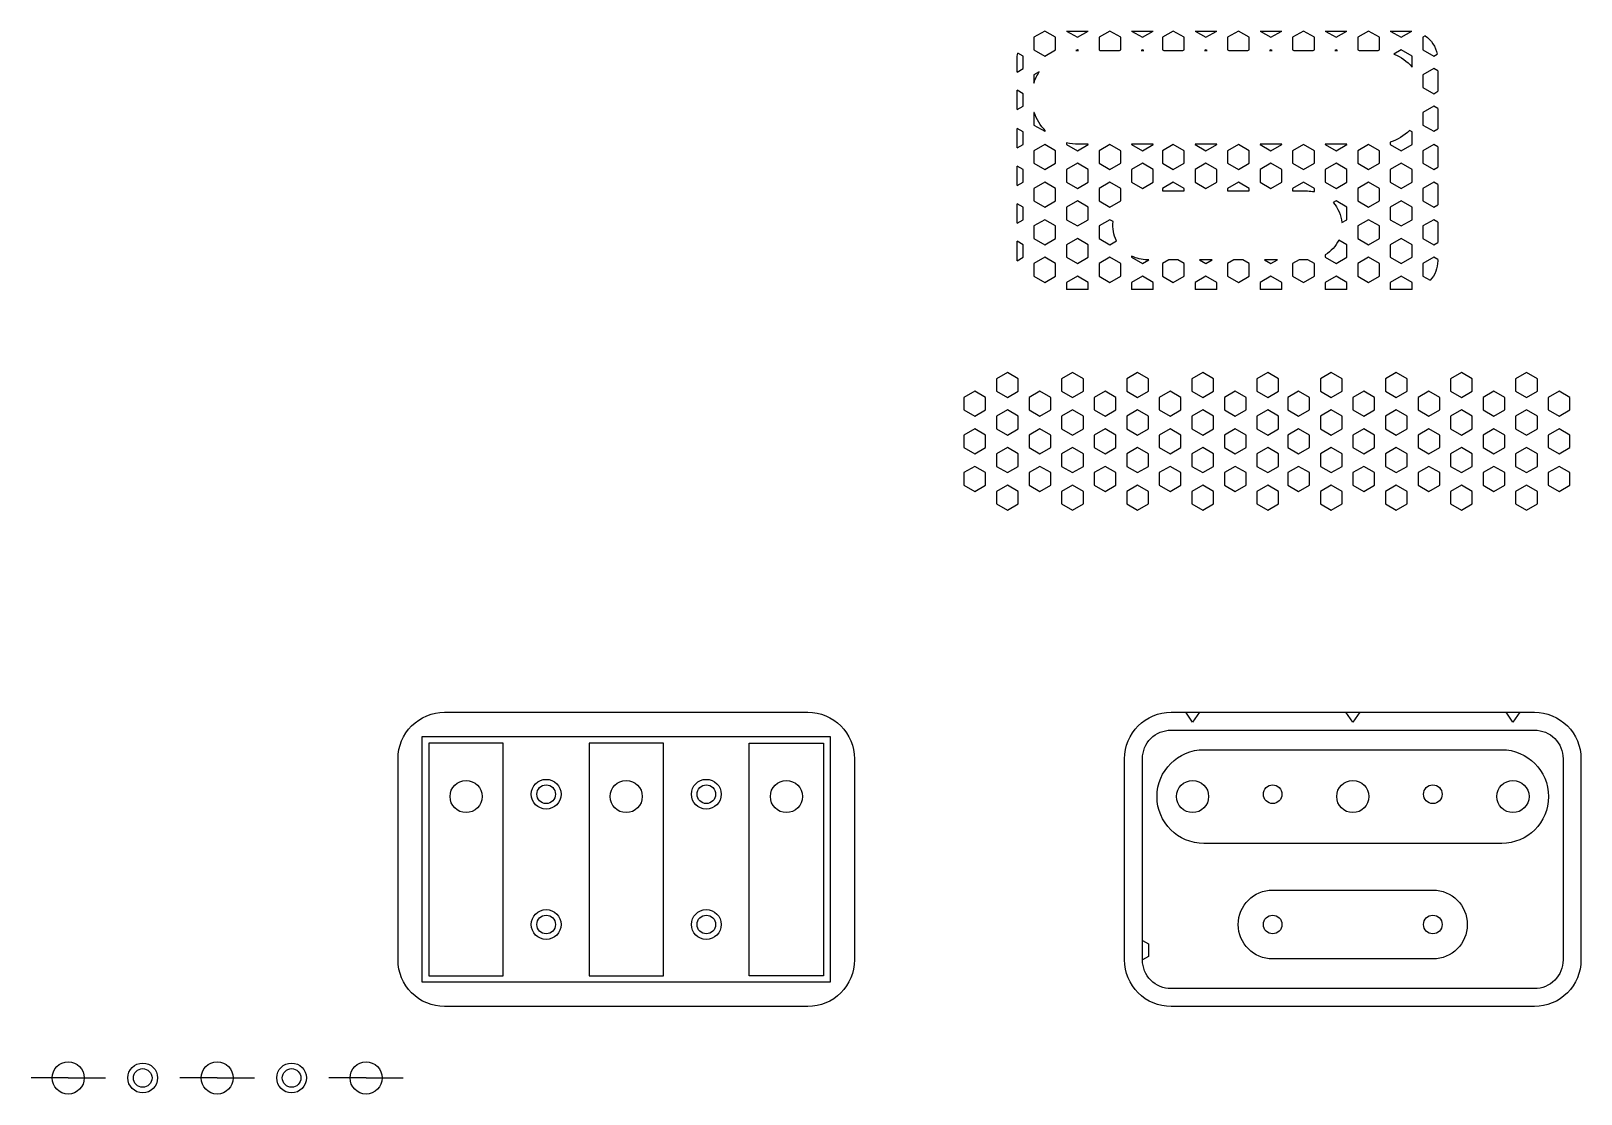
# Model space of a CAD drawing. Header units: millimetres. Extents: x 6 to 339, y 18 to 247.
import ezdxf

# ---------------------------------------------------------------- set-up
doc = ezdxf.new("R2010")
doc.units = ezdxf.units.MM
doc.header["$MEASUREMENT"] = 0
doc.layers.add('Solid Markings', color=7, linetype='Continuous', true_color=0xf8ce8b)

msp = doc.modelspace()

# ---------------------------------------------------------------- linework, layer by layer
for p, q in [((13.66, 21.66), (5.66, 21.66)), ((13.66, 21.66), (21.66, 21.66)), ((45.66, 21.66), (37.66, 21.66)), ((45.66, 21.66), (53.66, 21.66)), ((77.66, 21.66), (69.66, 21.66)), ((77.66, 21.66), (85.66, 21.66))]:
    msp.add_line(p, q)
for points in [[(225.84, 245.29), (223.51, 246.63), (221.18, 245.29), (221.18, 242.6), (223.51, 241.25), (225.84, 242.6)], [(225.84, 220.9), (223.51, 222.25), (221.18, 220.9), (221.18, 218.21), (223.51, 216.86), (225.84, 218.21)], [(239.83, 220.9), (237.5, 222.25), (235.17, 220.9), (235.17, 218.21), (237.5, 216.86), (239.83, 218.21)], [(253.46, 220.9), (251.13, 222.25), (248.8, 220.9), (248.8, 218.21), (251.13, 216.86), (253.46, 218.21)], [(267.45, 220.9), (265.12, 222.25), (262.79, 220.9), (262.79, 218.21), (265.12, 216.86), (267.45, 218.21)], [(281.44, 220.9), (279.11, 222.25), (276.78, 220.9), (276.78, 218.21), (279.11, 216.86), (281.44, 218.21)], [(295.43, 220.9), (293.1, 222.25), (290.77, 220.9), (290.77, 218.21), (293.1, 216.86), (295.43, 218.21)], [(232.84, 216.86), (230.51, 218.21), (228.18, 216.86), (228.18, 214.17), (230.51, 212.83), (232.84, 214.17)], [(246.83, 216.86), (244.5, 218.21), (242.17, 216.86), (242.17, 214.17), (244.5, 212.83), (246.83, 214.17)], [(260.46, 216.86), (258.13, 218.21), (255.8, 216.86), (255.8, 214.17), (258.13, 212.83), (260.46, 214.17)], [(274.45, 216.86), (272.12, 218.21), (269.79, 216.86), (269.79, 214.17), (272.12, 212.83), (274.45, 214.17)], [(288.44, 216.86), (286.11, 218.21), (283.78, 216.86), (283.78, 214.17), (286.11, 212.83), (288.44, 214.17)], [(302.43, 216.86), (300.1, 218.21), (297.77, 216.86), (297.77, 214.17), (300.1, 212.83), (302.43, 214.17)], [(225.84, 212.83), (223.51, 214.17), (221.18, 212.83), (221.18, 210.13), (223.51, 208.79), (225.84, 210.13)], [(239.83, 212.83), (237.5, 214.17), (235.17, 212.83), (235.17, 210.13), (237.5, 208.79), (239.83, 210.13)], [(295.43, 212.83), (293.1, 214.17), (290.77, 212.83), (290.77, 210.13), (293.1, 208.79), (295.43, 210.13)], [(232.84, 208.79), (230.51, 210.13), (228.18, 208.79), (228.18, 206.09), (230.51, 204.75), (232.84, 206.09)], [(302.43, 208.79), (300.1, 210.13), (297.77, 208.79), (297.77, 206.09), (300.1, 204.75), (302.43, 206.09)], [(225.84, 204.75), (223.51, 206.09), (221.18, 204.75), (221.18, 202.06), (223.51, 200.71), (225.84, 202.06)], [(295.43, 204.75), (293.1, 206.09), (290.77, 204.75), (290.77, 202.06), (293.1, 200.71), (295.43, 202.06)], [(232.84, 200.71), (230.51, 202.06), (228.18, 200.71), (228.18, 198.02), (230.51, 196.67), (232.84, 198.02)], [(302.43, 200.71), (300.1, 202.06), (297.77, 200.71), (297.77, 198.02), (300.1, 196.67), (302.43, 198.02)], [(225.84, 196.67), (223.51, 198.02), (221.18, 196.67), (221.18, 193.98), (223.51, 192.63), (225.84, 193.98)], [(239.83, 196.67), (237.5, 198.02), (235.17, 196.67), (235.17, 193.98), (237.5, 192.63), (239.83, 193.98)], [(295.43, 196.67), (293.1, 198.02), (290.77, 196.67), (290.77, 193.98), (293.1, 192.63), (295.43, 193.98)], [(217.81, 171.93), (215.48, 173.28), (213.15, 171.93), (213.15, 169.24), (215.48, 167.9), (217.81, 169.24)], [(231.8, 171.93), (229.47, 173.28), (227.14, 171.93), (227.14, 169.24), (229.47, 167.9), (231.8, 169.24)], [(245.79, 171.93), (243.46, 173.28), (241.13, 171.93), (241.13, 169.24), (243.46, 167.9), (245.79, 169.24)], [(259.78, 171.93), (257.45, 173.28), (255.11, 171.93), (255.11, 169.24), (257.45, 167.9), (259.78, 169.24)], [(273.77, 171.93), (271.44, 173.28), (269.1, 171.93), (269.1, 169.24), (271.44, 167.9), (273.77, 169.24)], [(287.4, 171.93), (285.07, 173.28), (282.74, 171.93), (282.74, 169.24), (285.07, 167.9), (287.4, 169.24)], [(301.39, 171.93), (299.06, 173.28), (296.72, 171.93), (296.72, 169.24), (299.06, 167.9), (301.39, 169.24)], [(315.38, 171.93), (313.05, 173.28), (310.71, 171.93), (310.71, 169.24), (313.05, 167.9), (315.38, 169.24)], [(329.37, 171.93), (327.04, 173.28), (324.7, 171.93), (324.7, 169.24), (327.04, 167.9), (329.37, 169.24)], [(210.81, 167.9), (208.48, 169.24), (206.15, 167.9), (206.15, 165.2), (208.48, 163.86), (210.81, 165.2)], [(224.8, 167.9), (222.47, 169.24), (220.14, 167.9), (220.14, 165.2), (222.47, 163.86), (224.8, 165.2)], [(238.79, 167.9), (236.46, 169.24), (234.13, 167.9), (234.13, 165.2), (236.46, 163.86), (238.79, 165.2)], [(252.78, 167.9), (250.45, 169.24), (248.12, 167.9), (248.12, 165.2), (250.45, 163.86), (252.78, 165.2)], [(266.77, 167.9), (264.44, 169.24), (262.11, 167.9), (262.11, 165.2), (264.44, 163.86), (266.77, 165.2)], [(280.4, 167.9), (278.07, 169.24), (275.74, 167.9), (275.74, 165.2), (278.07, 163.86), (280.4, 165.2)], [(294.39, 167.9), (292.06, 169.24), (289.73, 167.9), (289.73, 165.2), (292.06, 163.86), (294.39, 165.2)], [(308.38, 167.9), (306.05, 169.24), (303.72, 167.9), (303.72, 165.2), (306.05, 163.86), (308.38, 165.2)], [(322.37, 167.9), (320.04, 169.24), (317.71, 167.9), (317.71, 165.2), (320.04, 163.86), (322.37, 165.2)], [(336.36, 167.9), (334.03, 169.24), (331.7, 167.9), (331.7, 165.2), (334.03, 163.86), (336.36, 165.2)], [(217.81, 163.86), (215.48, 165.2), (213.15, 163.86), (213.15, 161.17), (215.48, 159.82), (217.81, 161.17)], [(231.8, 163.86), (229.47, 165.2), (227.14, 163.86), (227.14, 161.17), (229.47, 159.82), (231.8, 161.17)], [(245.79, 163.86), (243.46, 165.2), (241.13, 163.86), (241.13, 161.17), (243.46, 159.82), (245.79, 161.17)], [(259.78, 163.86), (257.45, 165.2), (255.11, 163.86), (255.11, 161.17), (257.45, 159.82), (259.78, 161.17)], [(273.77, 163.86), (271.44, 165.2), (269.1, 163.86), (269.1, 161.17), (271.44, 159.82), (273.77, 161.17)], [(287.4, 163.86), (285.07, 165.2), (282.74, 163.86), (282.74, 161.17), (285.07, 159.82), (287.4, 161.17)], [(301.39, 163.86), (299.06, 165.2), (296.72, 163.86), (296.72, 161.17), (299.06, 159.82), (301.39, 161.17)], [(315.38, 163.86), (313.05, 165.2), (310.71, 163.86), (310.71, 161.17), (313.05, 159.82), (315.38, 161.17)], [(329.37, 163.86), (327.04, 165.2), (324.7, 163.86), (324.7, 161.17), (327.04, 159.82), (329.37, 161.17)], [(210.81, 159.82), (208.48, 161.17), (206.15, 159.82), (206.15, 157.13), (208.48, 155.78), (210.81, 157.13)], [(224.8, 159.82), (222.47, 161.17), (220.14, 159.82), (220.14, 157.13), (222.47, 155.78), (224.8, 157.13)], [(238.79, 159.82), (236.46, 161.17), (234.13, 159.82), (234.13, 157.13), (236.46, 155.78), (238.79, 157.13)], [(252.78, 159.82), (250.45, 161.17), (248.12, 159.82), (248.12, 157.13), (250.45, 155.78), (252.78, 157.13)], [(266.77, 159.82), (264.44, 161.17), (262.11, 159.82), (262.11, 157.13), (264.44, 155.78), (266.77, 157.13)], [(280.4, 159.82), (278.07, 161.17), (275.74, 159.82), (275.74, 157.13), (278.07, 155.78), (280.4, 157.13)], [(294.39, 159.82), (292.06, 161.17), (289.73, 159.82), (289.73, 157.13), (292.06, 155.78), (294.39, 157.13)], [(308.38, 159.82), (306.05, 161.17), (303.72, 159.82), (303.72, 157.13), (306.05, 155.78), (308.38, 157.13)], [(322.37, 159.82), (320.04, 161.17), (317.71, 159.82), (317.71, 157.13), (320.04, 155.78), (322.37, 157.13)], [(336.36, 159.82), (334.03, 161.17), (331.7, 159.82), (331.7, 157.13), (334.03, 155.78), (336.36, 157.13)], [(217.81, 155.78), (215.48, 157.13), (213.15, 155.78), (213.15, 153.09), (215.48, 151.74), (217.81, 153.09)], [(231.8, 155.78), (229.47, 157.13), (227.14, 155.78), (227.14, 153.09), (229.47, 151.74), (231.8, 153.09)], [(245.79, 155.78), (243.46, 157.13), (241.13, 155.78), (241.13, 153.09), (243.46, 151.74), (245.79, 153.09)], [(259.78, 155.78), (257.45, 157.13), (255.11, 155.78), (255.11, 153.09), (257.45, 151.74), (259.78, 153.09)], [(273.77, 155.78), (271.44, 157.13), (269.1, 155.78), (269.1, 153.09), (271.44, 151.74), (273.77, 153.09)], [(287.4, 155.78), (285.07, 157.13), (282.74, 155.78), (282.74, 153.09), (285.07, 151.74), (287.4, 153.09)], [(301.39, 155.78), (299.06, 157.13), (296.72, 155.78), (296.72, 153.09), (299.06, 151.74), (301.39, 153.09)], [(315.38, 155.78), (313.05, 157.13), (310.71, 155.78), (310.71, 153.09), (313.05, 151.74), (315.38, 153.09)], [(329.37, 155.78), (327.04, 157.13), (324.7, 155.78), (324.7, 153.09), (327.04, 151.74), (329.37, 153.09)], [(210.81, 151.74), (208.48, 153.09), (206.15, 151.74), (206.15, 149.05), (208.48, 147.7), (210.81, 149.05)], [(224.8, 151.74), (222.47, 153.09), (220.14, 151.74), (220.14, 149.05), (222.47, 147.7), (224.8, 149.05)], [(238.79, 151.74), (236.46, 153.09), (234.13, 151.74), (234.13, 149.05), (236.46, 147.7), (238.79, 149.05)], [(252.78, 151.74), (250.45, 153.09), (248.12, 151.74), (248.12, 149.05), (250.45, 147.7), (252.78, 149.05)], [(266.77, 151.74), (264.44, 153.09), (262.11, 151.74), (262.11, 149.05), (264.44, 147.7), (266.77, 149.05)], [(280.4, 151.74), (278.07, 153.09), (275.74, 151.74), (275.74, 149.05), (278.07, 147.7), (280.4, 149.05)], [(294.39, 151.74), (292.06, 153.09), (289.73, 151.74), (289.73, 149.05), (292.06, 147.7), (294.39, 149.05)], [(308.38, 151.74), (306.05, 153.09), (303.72, 151.74), (303.72, 149.05), (306.05, 147.7), (308.38, 149.05)], [(322.37, 151.74), (320.04, 153.09), (317.71, 151.74), (317.71, 149.05), (320.04, 147.7), (322.37, 149.05)], [(336.36, 151.74), (334.03, 153.09), (331.7, 151.74), (331.7, 149.05), (334.03, 147.7), (336.36, 149.05)], [(217.81, 147.7), (215.48, 149.05), (213.15, 147.7), (213.15, 145.01), (215.48, 143.67), (217.81, 145.01)], [(231.8, 147.7), (229.47, 149.05), (227.14, 147.7), (227.14, 145.01), (229.47, 143.67), (231.8, 145.01)], [(245.79, 147.7), (243.46, 149.05), (241.13, 147.7), (241.13, 145.01), (243.46, 143.67), (245.79, 145.01)], [(259.78, 147.7), (257.45, 149.05), (255.11, 147.7), (255.11, 145.01), (257.45, 143.67), (259.78, 145.01)], [(273.77, 147.7), (271.44, 149.05), (269.1, 147.7), (269.1, 145.01), (271.44, 143.67), (273.77, 145.01)], [(287.4, 147.7), (285.07, 149.05), (282.74, 147.7), (282.74, 145.01), (285.07, 143.67), (287.4, 145.01)], [(301.39, 147.7), (299.06, 149.05), (296.72, 147.7), (296.72, 145.01), (299.06, 143.67), (301.39, 145.01)], [(315.38, 147.7), (313.05, 149.05), (310.71, 147.7), (310.71, 145.01), (313.05, 143.67), (315.38, 145.01)], [(329.37, 147.7), (327.04, 149.05), (324.7, 147.7), (324.7, 145.01), (327.04, 143.67), (329.37, 145.01)], [(89.73, 95.05), (177.41, 95.05), (177.41, 42.21), (89.73, 42.21)], [(91.15, 43.63), (107.15, 43.63), (107.15, 93.63), (91.15, 93.63)], [(125.57, 43.63), (141.57, 43.63), (141.57, 93.63), (125.57, 93.63)], [(175.99, 43.63), (159.99, 43.63), (159.99, 93.63), (175.99, 93.63)]]:
    msp.add_lwpolyline(points, close=True)
for points in [[(228.18, 246.64), (232.84, 246.64)], [(228.18, 246.64), (228.18, 246.63), (230.51, 245.29), (232.84, 246.63), (232.84, 246.64)], [(239.56, 242.44), (239.83, 242.6), (239.83, 245.29), (237.5, 246.63), (235.17, 245.29), (235.17, 242.6), (235.45, 242.44)], [(242.17, 246.64), (246.83, 246.64)], [(242.17, 246.64), (242.17, 246.63), (244.5, 245.29), (246.83, 246.63), (246.83, 246.64)], [(253.19, 242.44), (253.46, 242.6), (253.46, 245.29), (251.13, 246.63), (248.8, 245.29), (248.8, 242.6), (249.08, 242.44)], [(255.8, 246.64), (260.46, 246.64)], [(255.8, 246.64), (255.8, 246.63), (258.13, 245.29), (260.46, 246.63), (260.46, 246.64)], [(267.18, 242.44), (267.45, 242.6), (267.45, 245.29), (265.12, 246.63), (262.79, 245.29), (262.79, 242.6), (263.07, 242.44)], [(269.79, 246.64), (274.45, 246.64)], [(269.79, 246.64), (269.79, 246.63), (272.12, 245.29), (274.45, 246.63), (274.45, 246.64)], [(281.17, 242.44), (281.44, 242.6), (281.44, 245.29), (279.11, 246.63), (276.78, 245.29), (276.78, 242.6), (277.06, 242.44)], [(283.78, 246.64), (288.44, 246.64)], [(283.78, 246.64), (283.78, 246.63), (286.11, 245.29), (288.44, 246.63), (288.44, 246.64)], [(295.14, 242.43), (295.43, 242.6), (295.43, 245.29), (293.1, 246.63), (290.77, 245.29), (290.77, 242.6), (291.05, 242.44)], [(297.77, 246.64), (297.77, 246.63), (300.1, 245.29), (302.39, 246.61)], [(305.26, 245.58), (304.76, 245.29), (304.76, 242.6), (307.09, 241.25), (307.85, 241.68)], [(217.57, 237.82), (218.85, 238.56), (218.85, 241.25), (217.73, 241.9)], [(230.79, 242.44), (230.51, 242.6), (230.2, 242.42)], [(235.45, 242.44), (239.56, 242.44)], [(244.78, 242.44), (244.5, 242.6), (244.22, 242.44)], [(244.22, 242.44), (244.78, 242.44)], [(249.08, 242.44), (253.19, 242.44)], [(258.41, 242.44), (258.13, 242.6), (257.85, 242.44)], [(257.85, 242.44), (258.41, 242.44)], [(263.07, 242.44), (267.18, 242.44)], [(272.4, 242.44), (272.12, 242.6), (271.84, 242.44)], [(271.84, 242.44), (272.4, 242.44)], [(277.06, 242.44), (281.17, 242.44)], [(286.39, 242.44), (286.11, 242.6), (285.83, 242.44)], [(285.83, 242.44), (286.39, 242.44)], [(302.43, 238.9), (302.43, 241.25), (300.1, 242.6), (298.54, 241.7)], [(222.34, 237.88), (221.18, 237.21), (221.18, 235.45)], [(307.96, 238.05), (307.09, 238.56), (304.76, 237.21), (304.76, 234.52), (307.09, 233.17), (307.96, 233.68)], [(307.96, 238.05), (307.96, 233.68)], [(217.57, 229.74), (217.57, 233.91)], [(217.57, 229.74), (218.85, 230.48), (218.85, 233.17), (217.57, 233.91)], [(307.96, 229.98), (307.09, 230.48), (304.76, 229.13), (304.76, 226.44), (307.09, 225.1), (307.96, 225.6)], [(307.96, 229.98), (307.96, 225.6)], [(221.22, 229.16), (221.18, 229.13), (221.18, 226.44), (223.51, 225.1), (223.69, 225.2)], [(217.57, 221.51), (217.57, 225.68)], [(217.57, 221.51), (218.85, 222.25), (218.85, 224.94), (217.57, 225.68)], [(297.77, 222.75), (297.77, 222.25), (300.1, 220.9), (302.43, 222.25), (302.43, 224.94), (301.89, 225.25)], [(228.18, 222.63), (228.18, 222.25), (230.51, 220.9), (232.84, 222.25), (232.84, 222.3)], [(246.83, 222.3), (242.17, 222.3)], [(242.17, 222.3), (242.17, 222.25), (244.5, 220.9), (246.83, 222.25), (246.83, 222.3)], [(260.46, 222.3), (255.8, 222.3)], [(255.8, 222.3), (255.8, 222.25), (258.13, 220.9), (260.46, 222.25), (260.46, 222.3)], [(274.45, 222.3), (269.79, 222.3)], [(269.79, 222.3), (269.79, 222.25), (272.12, 220.9), (274.45, 222.25), (274.45, 222.3)], [(288.44, 222.3), (283.78, 222.3)], [(283.78, 222.3), (283.78, 222.25), (286.11, 220.9), (288.44, 222.25), (288.44, 222.3)], [(307.96, 221.75), (307.09, 222.25), (304.76, 220.9), (304.76, 218.21), (307.09, 216.86), (307.96, 217.37)], [(307.96, 221.75), (307.96, 217.37)], [(217.57, 213.43), (217.57, 217.6)], [(217.57, 213.43), (218.85, 214.17), (218.85, 216.86), (217.57, 217.6)], [(253.46, 212.27), (253.46, 212.83), (251.13, 214.17), (248.8, 212.83), (248.8, 212.27)], [(267.45, 212.27), (267.45, 212.83), (265.12, 214.17), (262.79, 212.83), (262.79, 212.27)], [(281.44, 212.12), (281.44, 212.83), (279.11, 214.17), (276.78, 212.83), (276.78, 212.27)], [(307.96, 213.67), (307.09, 214.17), (304.76, 212.83), (304.76, 210.13), (307.09, 208.79), (307.96, 209.29)], [(307.96, 213.67), (307.96, 209.29)], [(248.8, 212.27), (253.46, 212.27)], [(262.79, 212.27), (267.45, 212.27)], [(287.35, 205.47), (288.44, 206.09), (288.44, 208.79), (286.11, 210.13), (285.5, 209.78)], [(217.57, 205.35), (217.57, 209.53)], [(217.57, 205.35), (218.85, 206.09), (218.85, 208.79), (217.57, 209.53)], [(238.2, 205.69), (237.5, 206.09), (235.17, 204.75), (235.17, 202.06), (237.5, 200.71), (238.94, 201.54)], [(307.96, 205.59), (307.09, 206.09), (304.76, 204.75), (304.76, 202.06), (307.09, 200.71), (307.96, 201.21)], [(307.96, 205.59), (307.96, 201.21)], [(217.57, 197.25), (217.57, 201.45)], [(217.57, 197.28), (218.85, 198.02), (218.85, 200.71), (217.57, 201.45)], [(283.78, 198.52), (283.78, 198.02), (286.11, 196.67), (288.44, 198.02), (288.44, 200.71), (286.68, 201.73)], [(242.17, 198.29), (242.17, 198.02), (244.5, 196.67), (245.87, 197.47)], [(250.18, 197.47), (248.8, 196.67), (248.8, 193.98), (251.13, 192.63), (253.46, 193.98), (253.46, 196.67), (252.09, 197.47)], [(252.09, 197.47), (250.18, 197.47)], [(259.5, 197.47), (256.75, 197.47)], [(256.75, 197.47), (258.13, 196.67), (259.5, 197.47)], [(264.17, 197.47), (262.79, 196.67), (262.79, 193.98), (265.12, 192.63), (267.45, 193.98), (267.45, 196.67), (266.08, 197.47)], [(266.08, 197.47), (264.17, 197.47)], [(273.49, 197.47), (270.74, 197.47)], [(270.74, 197.47), (272.12, 196.67), (273.49, 197.47)], [(278.16, 197.47), (276.78, 196.67), (276.78, 193.98), (279.11, 192.63), (281.44, 193.98), (281.44, 196.67), (280.07, 197.47)], [(307.96, 197.51), (307.09, 198.02), (304.76, 196.67), (304.76, 193.98), (306.33, 193.07)], [(232.84, 191.09), (232.84, 192.63), (230.51, 193.98), (228.18, 192.63), (228.18, 191.09)], [(246.83, 191.09), (246.83, 192.63), (244.5, 193.98), (242.17, 192.63), (242.17, 191.09)], [(260.46, 191.09), (260.46, 192.63), (258.13, 193.98), (255.8, 192.63), (255.8, 191.09)], [(274.45, 191.09), (274.45, 192.63), (272.12, 193.98), (269.79, 192.63), (269.79, 191.09)], [(288.44, 191.09), (288.44, 192.63), (286.11, 193.98), (283.78, 192.63), (283.78, 191.09)], [(302.43, 191.12), (302.43, 192.63), (300.1, 193.98), (297.77, 192.63), (297.77, 191.09)], [(232.84, 191.09), (228.18, 191.09)], [(246.83, 191.09), (242.17, 191.09)], [(260.46, 191.09), (255.8, 191.09)], [(274.45, 191.09), (269.79, 191.09)], [(288.44, 191.09), (283.78, 191.09)], [(244.51, 47.01), (244.51, 51.21), (245.79, 50.47), (245.79, 47.78), (244.51, 47.04)]]:
    msp.add_lwpolyline(points)
for points in [[(297.77, 246.64), (301.81, 246.64, -0.023968), (302.39, 246.61)], [(305.26, 245.58, -0.197039), (307.85, 241.68)], [(217.57, 237.82), (217.57, 240.49, -0.057831), (217.73, 241.9)], [(230.2, 242.42, -0.014001), (230.77, 242.44), (230.79, 242.44)], [(291.05, 242.44), (294.77, 242.44, -0.009376), (295.14, 242.43, -0.009376)], [(298.54, 241.7, -0.120622), (302.43, 238.9)], [(221.18, 235.45, -0.067039), (222.34, 237.88, -0.067039)], [(223.69, 225.2, -0.117436), (221.22, 229.16, -0.117436)], [(301.89, 225.25, -0.121526), (297.77, 222.75, -0.121526)], [(232.84, 222.3), (230.77, 222.3, -0.06511), (228.18, 222.63, -0.06511)], [(276.78, 212.27), (279.98, 212.27, -0.049988), (281.44, 212.12)], [(285.5, 209.78, -0.162879), (287.35, 205.47)], [(238.94, 201.54, -0.145395), (238.2, 205.69)], [(286.68, 201.73, -0.149488), (283.78, 198.52)], [(245.87, 197.47), (245.56, 197.47, -0.119526), (242.17, 198.29)], [(280.07, 197.47, -0.003135), (279.98, 197.47), (278.16, 197.47)], [(307.96, 197.51), (307.96, 197.25, -0.188385), (306.33, 193.07)], [(302.43, 191.12, -0.025343), (301.81, 191.09), (297.77, 191.09)]]:
    msp.add_lwpolyline(points, format="xyb")
msp.add_lwpolyline([(94.53, 100.25), (172.61, 100.25, -0.414214), (182.61, 90.25), (182.61, 47.01, -0.414214), (172.61, 37.01), (94.53, 37.01, -0.414214), (84.53, 47.01), (84.53, 90.25, -0.414214)], format="xyb", close=True)
for centre, radius in [((99.15, 82.13), 3.45), ((116.36, 82.63), 3.2), ((116.36, 82.63), 2), ((133.57, 82.13), 3.45), ((150.78, 82.63), 3.2), ((150.78, 82.63), 2), ((167.99, 82.13), 3.45), ((116.36, 54.63), 3.2), ((116.36, 54.63), 2), ((150.78, 54.63), 3.2), ((150.78, 54.63), 2), ((13.66, 21.66), 3.45), ((29.66, 21.66), 3.2), ((29.66, 21.66), 2), ((45.66, 21.66), 3.45), ((61.66, 21.66), 3.2), ((61.66, 21.66), 2), ((77.66, 21.66), 3.45)]:
    msp.add_circle(centre, radius)
at = {"layer": 'Solid Markings'}
for points in [[(250.66, 100.25), (328.74, 100.25, -0.414214), (338.74, 90.25), (338.74, 47.01, -0.414214), (328.74, 37.01), (250.66, 37.01, -0.414214), (240.66, 47.01), (240.66, 90.25, -0.414214)], [(250.66, 96.4), (328.74, 96.4, -0.414214), (334.9, 90.25), (334.9, 47.01, -0.414214), (328.74, 40.85), (250.66, 40.85, -0.414214), (244.51, 47.01), (244.51, 90.25, -0.414214)], [(321.7, 72.06), (257.7, 72.06, -1), (257.7, 92.2), (321.7, 92.2, -1)], [(306.91, 47.23), (272.49, 47.23, -1), (272.49, 62.03), (306.91, 62.03, -1)]]:
    msp.add_lwpolyline(points, format="xyb", close=True, dxfattribs=at)
for points in [[(256.78, 100.25), (255.28, 98.13), (253.79, 100.25)], [(291.2, 100.25), (289.7, 98.13), (288.21, 100.25)], [(325.62, 100.25), (324.12, 98.13), (322.63, 100.25)]]:
    msp.add_lwpolyline(points, dxfattribs=at)
for centre, radius in [((255.28, 82.13), 3.45), ((272.49, 82.63), 2), ((289.7, 82.13), 3.45), ((306.91, 82.63), 2), ((324.12, 82.13), 3.45), ((272.49, 54.63), 2), ((306.91, 54.63), 2)]:
    msp.add_circle(centre, radius, dxfattribs=at)

doc.saveas('drawing.dxf')
